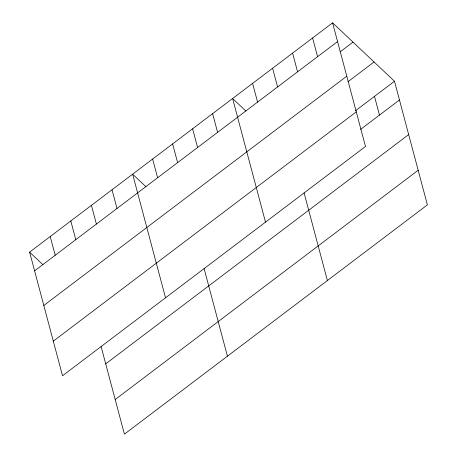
<?xml version="1.0" encoding="UTF-8"?>
<svg xmlns="http://www.w3.org/2000/svg" width="457" height="457" viewBox="0 0 457 457"><rect width="100%" height="100%" fill="white"/><g stroke="black" fill="none" stroke-linecap="round" stroke-linejoin="round"><path stroke-width="0.69" d="M332.587 22.85L365.486 146.48L62.512 375.757L29.614 252.127L332.587 22.85L394.488 81.243L427.386 204.873L124.413 434.15L101.1 346.543M34.595 270.841L337.569 41.564M340.242 51.79L353.015 42.118M43.803 305.465L346.783 76.188M347.954 81.729L374.06 61.975M355.609 110.668L394.488 81.243M53.298 341.133L356.271 111.856M360.59 129.382L399.469 99.957M105.71 363.858L408.684 134.581M115.198 399.527L418.172 170.25M245.883 111.04L232.607 98.512L265.506 222.142M145.903 186.696L132.627 174.174L165.52 297.804M29.614 252.127L42.889 264.654M374.494 96.376L379.476 115.09M312.594 37.982L317.569 56.697M292.594 53.115L297.576 71.829M272.601 68.247L277.582 86.961M304.094 192.928L327.406 280.535M252.601 83.38L257.582 102.094M212.614 113.644L217.589 132.359M192.614 128.777L197.595 147.491M172.62 143.909L177.596 162.623M204.113 268.59L227.42 356.197M152.621 159.042L157.602 177.756M112.022 189.764L117.003 208.478M91.423 205.353L96.398 224.067M70.818 220.948L75.799 239.662M50.219 236.537L55.194 255.252"/></g></svg>
